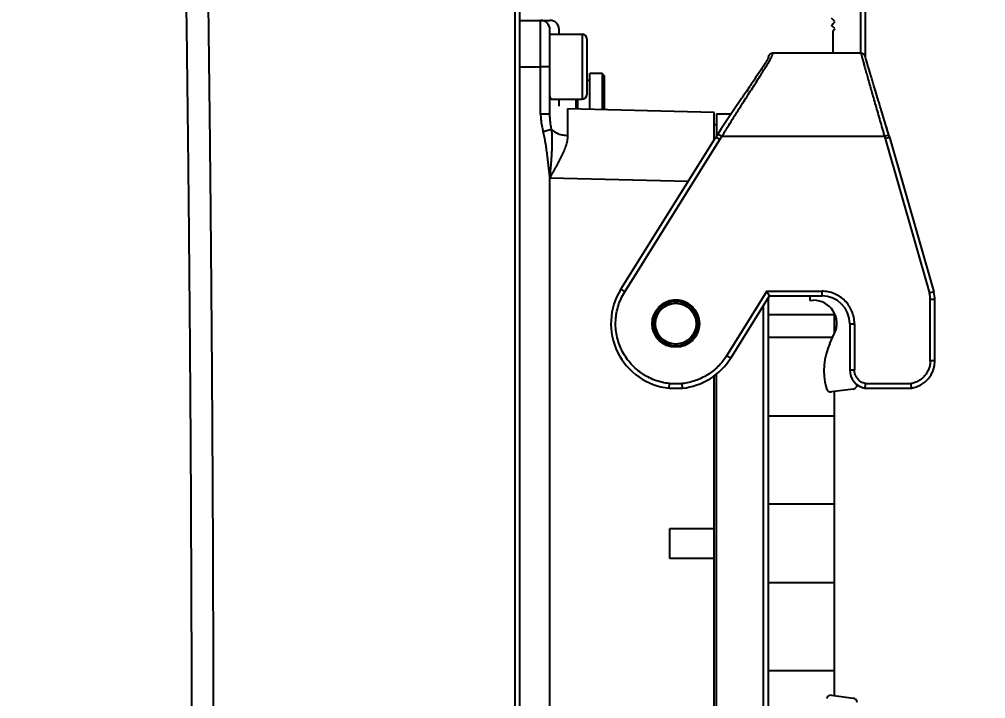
# Model space of a CAD drawing. Header units: millimetres. Extents: x 4086 to 8300, y 123 to 1549.
# Drawn here: x 7043.86 to 7069.96, y 664.33 to 682.67 of the extents above; entities that cross this region are included whole.
import ezdxf

# ---------------------------------------------------------------- set-up
doc = ezdxf.new("R2010")
doc.units = ezdxf.units.MM
doc.layers.add('外形图', color=7, linetype='Continuous')
doc.layers.add('尺寸标注', color=7, linetype='Continuous')
doc.styles.add('思源黑', font='SourceHanSansCN-Normal.ttf')
doc.dimstyles.new('尺寸标注_1_4比例', dxfattribs={"dimtxt": 7, "dimasz": 6, "dimexe": 2, "dimexo": 1.5, "dimgap": 1, "dimtad": 1, "dimdec": 1, "dimlfac": 4, "dimdsep": 46, "dimtxsty": '思源黑', "dimcen": 0.09, "dimadec": 0, "dimazin": 0, "dimtp": 0.01, "dimtm": 0.01, "dimtfac": 1, "dimtdec": 1, "dimtofl": 0, "dimtmove": 0, "dimatfit": 3, "dimfxl": 1, "dimtolj": 1, "dimarcsym": 0})

# ---------------------------------------------------------------- blocks, each defined once
blk = doc.blocks.new('*D773')
at = {"layer": 'Defpoints', "color": 0}
for p in [(7020.362, 711.013), (7034.112, 711.013), (7034.112, 684.456)]:
    blk.add_point(p, dxfattribs=at)
at = {"layer": '尺寸标注', "color": 0, "lineweight": -2}
for p, q in [((7020.362, 709.513), (7020.362, 682.456)), ((7034.112, 709.513), (7034.112, 682.456)), ((7014.362, 684.456), (6988.91, 684.456)), ((7040.112, 684.456), (7046.112, 684.456))]:
    blk.add_line(p, q, dxfattribs=at)
at = {"layer": '尺寸标注', "color": 0}
for points in [[(7014.362, 683.456), (7014.362, 685.456), (7020.362, 684.456)], [(7040.112, 685.456), (7040.112, 683.456), (7034.112, 684.456)]]:
    blk.add_solid(points, dxfattribs=at)
at = {"layer": '尺寸标注', "color": 0, "insert": (6994.768, 689.018), "char_height": 7, "attachment_point": 5, "style": '思源黑'}
blk.add_mtext('\\A1;55', dxfattribs=at)
blk = doc.blocks.new('*D777')
at = {"layer": 'Defpoints', "color": 0}
for p in [(7031.612, 736.013), (7057.329, 648.513), (7087.573, 648.513)]:
    blk.add_point(p, dxfattribs=at)
at = {"layer": '尺寸标注', "color": 0, "lineweight": -2}
for p, q in [((7033.112, 736.013), (7089.573, 736.013)), ((7087.573, 730.013), (7087.573, 654.513)), ((7058.829, 648.513), (7089.573, 648.513))]:
    blk.add_line(p, q, dxfattribs=at)
at = {"layer": '尺寸标注', "color": 0}
for points in [[(7088.573, 730.013), (7086.573, 730.013), (7087.573, 736.013)], [(7086.573, 654.513), (7088.573, 654.513), (7087.573, 648.513)]]:
    blk.add_solid(points, dxfattribs=at)
at = {"layer": '尺寸标注', "color": 0, "insert": (7082.944, 692.263), "char_height": 7, "attachment_point": 5, "rotation": 90, "style": '思源黑'}
blk.add_mtext('\\A1;350', dxfattribs=at)
blk = doc.blocks.new('*D778')
at = {"layer": 'Defpoints', "color": 0}
for p in [(7016.632, 843.388), (7057.329, 648.513), (7111.22, 648.513)]:
    blk.add_point(p, dxfattribs=at)
at = {"layer": '尺寸标注', "color": 0, "lineweight": -2}
for p, q in [((7018.132, 843.388), (7113.22, 843.388)), ((7111.22, 837.388), (7111.22, 654.513)), ((7058.829, 648.513), (7113.22, 648.513))]:
    blk.add_line(p, q, dxfattribs=at)
at = {"layer": '尺寸标注', "color": 0}
for points in [[(7112.22, 837.388), (7110.22, 837.388), (7111.22, 843.388)], [(7110.22, 654.513), (7112.22, 654.513), (7111.22, 648.513)]]:
    blk.add_solid(points, dxfattribs=at)
at = {"layer": '尺寸标注', "color": 0, "insert": (7106.596, 745.95), "char_height": 7, "attachment_point": 5, "rotation": 90, "style": '思源黑'}
blk.add_mtext('\\A1;779.5', dxfattribs=at)

msp = doc.modelspace()

# ---------------------------------------------------------------- linework, layer by layer
at = {"layer": '外形图'}
for p, q in [((7057.2393, 688.8323), (7057.2393, 648.6419)), ((7057.3621, 688.7073), (7057.3621, 648.6378)), ((7066.7101, 681.6518), (7066.7101, 684.4516)), ((7066.5851, 681.7503), (7066.5851, 684.0443)), ((7057.3621, 682.6378), (7058.1871, 682.6378)), ((7057.9371, 681.3876), (7057.9371, 682.6378)), ((7065.8851, 682.6074), (7065.7892, 682.6955)), ((7065.7892, 682.503), (7065.8851, 682.6074)), ((7058.1871, 680.1052), (7058.1871, 682.3878)), ((7058.4371, 682.2628), (7058.4371, 682.3878)), ((7065.8851, 682.4149), (7065.7892, 682.503)), ((7065.8351, 682.3605), (7065.8851, 682.4149)), ((7065.8351, 681.7503), (7065.8351, 682.3605)), ((7058.1871, 682.2628), (7059.0621, 682.2628)), ((7059.0621, 682.2628), (7059.0621, 680.5128)), ((7059.1871, 682.1378), (7059.1871, 680.6378)), ((7064.0291, 681.5232), (7064.0221, 681.5114)), ((7064.0356, 681.5342), (7064.0291, 681.5232)), ((7064.0415, 681.5445), (7064.0356, 681.5342)), ((7064.0846, 681.6387), (7064.0845, 681.6381)), ((7064.0847, 681.6392), (7064.0846, 681.6387)), ((7064.0848, 681.6396), (7064.0847, 681.6392)), ((7064.0849, 681.64), (7064.0848, 681.6396)), ((7064.085, 681.6405), (7064.0849, 681.64)), ((7064.0851, 681.6413), (7064.085, 681.6409)), ((7064.085, 681.6409), (7064.085, 681.6405)), ((7064.0857, 681.6444), (7064.0851, 681.6413)), ((7064.0859, 681.6457), (7064.0857, 681.6444)), ((7064.0861, 681.6467), (7064.0859, 681.6457)), ((7064.0863, 681.6478), (7064.0861, 681.6467)), ((7064.0865, 681.649), (7064.0863, 681.6478)), ((7064.1851, 681.7479), (7064.1853, 681.7479)), ((7066.586, 681.7503), (7064.2098, 681.7503)), ((7066.7106, 681.6501), (7066.7096, 681.6531)), ((7066.7115, 681.647), (7066.7106, 681.6501)), ((7066.7125, 681.6435), (7066.7115, 681.647)), ((7066.7144, 681.6371), (7066.7125, 681.6435)), ((7066.7255, 681.5978), (7066.7144, 681.6371)), ((7066.7404, 681.5462), (7066.7255, 681.5978)), ((7066.7576, 681.4875), (7066.7404, 681.5462)), ((7058.1871, 681.3878), (7057.9371, 681.3876)), ((7057.9371, 680.1056), (7057.9371, 681.387)), ((7063.8809, 681.2918), (7063.8415, 681.233)), ((7063.9098, 681.3354), (7063.8809, 681.2918)), ((7063.9364, 681.3759), (7063.9098, 681.3354)), ((7063.9548, 681.4042), (7063.9364, 681.3759)), ((7063.9718, 681.4306), (7063.9548, 681.4042)), ((7063.9874, 681.4553), (7063.9718, 681.4306)), ((7063.9971, 681.4707), (7063.9874, 681.4553)), ((7064.0061, 681.4852), (7063.9971, 681.4707)), ((7064.0144, 681.4987), (7064.0061, 681.4852)), ((7064.0221, 681.5114), (7064.0144, 681.4987)), ((7066.7872, 681.3877), (7066.7576, 681.4875)), ((7066.7934, 681.367), (7066.7872, 681.3877)), ((7066.8241, 681.264), (7066.8168, 681.2883)), ((7059.2671, 681.0128), (7059.1871, 681.0128)), ((7059.5996, 681.2003), (7059.2671, 681.2003)), ((7059.2671, 680.2382), (7059.2671, 681.2003)), ((7059.6496, 681.1503), (7059.5996, 681.2003)), ((7059.5996, 681.2003), (7059.5996, 680.2295)), ((7059.6496, 681.1503), (7059.6496, 680.2282)), ((7063.7029, 681.0284), (7063.6146, 680.8984)), ((7063.7986, 681.1693), (7063.7525, 681.1013)), ((7063.8415, 681.233), (7063.7986, 681.1693)), ((7066.8846, 681.0604), (7066.8717, 681.1039)), ((7063.5795, 680.8466), (7063.4945, 680.7216)), ((7063.603, 680.8813), (7063.5795, 680.8466)), ((7063.6146, 680.8984), (7063.603, 680.8813)), ((7066.9306, 680.9059), (7066.921, 680.9381)), ((7066.9403, 680.8731), (7066.9306, 680.9059)), ((7066.9813, 680.7361), (7066.9403, 680.8731)), ((7058.2257, 680.5128), (7059.0621, 680.5128)), ((7058.4371, 680.3208), (7058.4371, 680.5128)), ((7058.8846, 680.5128), (7058.8846, 680.2482)), ((7058.9346, 680.5128), (7058.9346, 680.2469)), ((7067.0193, 680.6095), (7066.9813, 680.7361)), ((7067.065, 680.4583), (7067.0193, 680.6095)), ((7062.6246, 680.1503), (7058.674, 680.2538)), ((7063.193, 680.2792), (7063.1033, 680.1458)), ((7063.3085, 680.4492), (7063.193, 680.2792)), ((7067.0768, 680.4196), (7067.065, 680.4583)), ((7067.0886, 680.3804), (7067.0768, 680.4196)), ((7067.1006, 680.341), (7067.0886, 680.3804)), ((7067.1127, 680.3011), (7067.1006, 680.341)), ((7058.1871, 680.1056), (7057.9371, 680.1056)), ((7062.6246, 679.413), (7062.6246, 680.1503)), ((7062.6871, 680.1128), (7063.0812, 680.1128)), ((7062.6871, 680.1128), (7062.6871, 679.5122)), ((7063.0124, 680.0094), (7062.9209, 679.8709)), ((7063.1033, 680.1458), (7063.0124, 680.0094)), ((7067.2202, 679.9471), (7067.2072, 679.9899)), ((7058.0068, 679.6365), (7058.2335, 679.7007)), ((7062.6246, 679.8253), (7062.6871, 679.8253)), ((7062.8142, 679.7079), (7062.6712, 679.4877)), ((7062.9209, 679.8709), (7062.8142, 679.7079)), ((7067.2332, 679.9042), (7067.2202, 679.9471)), ((7067.2463, 679.8611), (7067.2332, 679.9042)), ((7067.2725, 679.7746), (7067.2463, 679.8611)), ((7067.3516, 679.5118), (7067.2725, 679.7746)), ((7060.103, 675.3777), (7062.6712, 679.4876)), ((7062.7772, 679.4214), (7062.6712, 679.4877)), ((7062.8283, 679.5003), (7062.7234, 679.5683)), ((7062.7772, 679.4214), (7062.8283, 679.5003)), ((7067.2246, 679.5003), (7062.8283, 679.5003)), ((7067.3443, 679.5362), (7067.2246, 679.5003)), ((7067.2246, 679.5003), (7067.2391, 679.4517)), ((7067.2391, 679.4517), (7067.3589, 679.4876)), ((7067.2391, 679.4517), (7068.4379, 675.2712)), ((7067.3516, 679.5118), (7067.3443, 679.5362)), ((7067.3455, 679.532), (7067.3493, 679.5195)), ((7067.3493, 679.5195), (7067.3516, 679.5118)), ((7067.3589, 679.4876), (7067.3516, 679.5118)), ((7067.3516, 679.5118), (7067.3542, 679.5033)), ((7067.3542, 679.5033), (7067.3589, 679.4876)), ((7067.3589, 679.4876), (7068.558, 675.3057)), ((7060.209, 675.3114), (7062.7772, 679.4214)), ((7058.1869, 678.3922), (7061.9251, 678.2937)), ((7060.103, 675.3777), (7060.209, 675.3114)), ((7064.05, 675.3253), (7062.9652, 673.5892)), ((7064.05, 675.3253), (7065.5371, 675.3253)), ((7064.1193, 675.2003), (7064.05, 675.3253)), ((7065.5371, 675.2003), (7065.5371, 675.3253)), ((7068.558, 675.3057), (7068.4379, 675.2712)), ((7063.0712, 673.5229), (7064.1193, 675.2003)), ((7064.0871, 675.1487), (7064.0871, 661.8769)), ((7064.1193, 675.2003), (7065.5371, 675.2003)), ((7065.2112, 675.2002), (7065.2113, 675.0805)), ((7065.2113, 675.0805), (7065.3113, 675.0807)), ((7068.5871, 675.099), (7068.4621, 675.099)), ((7068.4621, 673.4503), (7068.4621, 675.099)), ((7068.5871, 673.4503), (7068.5871, 675.099)), ((7063.9602, 662.0799), (7063.9602, 674.9457)), ((7064.0871, 674.7003), (7065.8746, 674.7003)), ((7065.8746, 674.1828), (7065.8746, 674.7277)), ((7066.2871, 674.4503), (7066.4121, 674.4503)), ((7066.2871, 674.4503), (7066.2871, 673.2003)), ((7066.4121, 674.4503), (7066.4121, 673.2003)), ((7065.8246, 674.0753), (7064.0871, 674.0753)), ((7065.7518, 673.9187), (7065.879, 674.1923)), ((7063.0712, 673.5229), (7062.9652, 673.5892)), ((7068.5871, 673.4503), (7068.4621, 673.4503)), ((7066.2871, 673.2003), (7066.4121, 673.2003)), ((7062.6246, 663.9839), (7062.6246, 673.0417)), ((7062.6871, 663.9357), (7062.6871, 673.0899)), ((7061.4095, 672.7093), (7061.416, 672.8343)), ((7061.4095, 672.7093), (7061.7646, 672.7093)), ((7061.416, 672.8343), (7061.7581, 672.8344)), ((7061.7646, 672.7093), (7061.7581, 672.8343)), ((7065.6491, 672.7261), (7065.6565, 672.6988)), ((7066.3811, 672.6865), (7065.7939, 672.6074)), ((7066.6925, 672.7093), (7067.9531, 672.7093)), ((7066.7053, 672.8343), (7067.9429, 672.8343)), ((7065.8746, 664.4073), (7065.8746, 672.6183)), ((7065.8746, 671.9503), (7064.0871, 671.9503)), ((7065.8746, 669.5753), (7064.0871, 669.5753)), ((7061.4246, 668.9191), (7062.6246, 668.9191)), ((7061.4246, 668.1066), (7061.4246, 668.9191)), ((7062.6246, 668.1066), (7061.4246, 668.1066)), ((7065.8746, 667.4503), (7064.0871, 667.4503)), ((7065.8746, 665.0753), (7064.0871, 665.0753)), ((7065.7939, 664.4182), (7066.3811, 664.3391))]:
    msp.add_line(p, q, dxfattribs=at)
for points in [[(7064.0845, 681.6381), (7064.0843, 681.6375), (7064.0843, 681.6372), (7064.0842, 681.6368), (7064.0841, 681.6364), (7064.084, 681.636), (7064.0839, 681.6355), (7064.0837, 681.635), (7064.0836, 681.6345), (7064.0834, 681.6339), (7064.0833, 681.6333), (7064.0831, 681.6327), (7064.0829, 681.632), (7064.0827, 681.6313), (7064.0825, 681.6305), (7064.0822, 681.6297), (7064.0819, 681.6288), (7064.0816, 681.6279), (7064.0813, 681.6269), (7064.081, 681.6259), (7064.0806, 681.6248), (7064.0802, 681.6236), (7064.0797, 681.6223), (7064.0792, 681.621), (7064.0787, 681.6195), (7064.0781, 681.618), (7064.0774, 681.6163), (7064.0766, 681.6144), (7064.0758, 681.6123), (7064.0748, 681.6099), (7064.0737, 681.6073), (7064.0724, 681.6044), (7064.071, 681.6012), (7064.0695, 681.598), (7064.0679, 681.5946), (7064.0662, 681.591), (7064.0644, 681.5873), (7064.0624, 681.5834), (7064.0604, 681.5793), (7064.0583, 681.5752), (7064.0561, 681.571), (7064.0538, 681.5668), (7064.0516, 681.5626), (7064.0492, 681.5583), (7064.0468, 681.5539), (7064.0442, 681.5493), (7064.0415, 681.5445)], [(7064.2095, 681.7503), (7064.208, 681.7503), (7064.2055, 681.7502), (7064.203, 681.7501), (7064.2004, 681.75), (7064.1979, 681.7498), (7064.1953, 681.7495), (7064.1927, 681.7492), (7064.1902, 681.7488), (7064.1877, 681.7484), (7064.1851, 681.7479), (7064.1826, 681.7474), (7064.1801, 681.7468), (7064.1776, 681.7462), (7064.1752, 681.7455), (7064.1728, 681.7448), (7064.1704, 681.744), (7064.168, 681.7432), (7064.1656, 681.7424), (7064.1633, 681.7415), (7064.161, 681.7405), (7064.1587, 681.7395), (7064.1563, 681.7384), (7064.154, 681.7373), (7064.1517, 681.7361), (7064.1495, 681.7349), (7064.1472, 681.7337), (7064.145, 681.7323), (7064.1428, 681.731), (7064.1406, 681.7296), (7064.1385, 681.7282), (7064.1364, 681.7267), (7064.1343, 681.7252), (7064.1323, 681.7236), (7064.1304, 681.7221), (7064.1284, 681.7205), (7064.1266, 681.7189), (7064.1248, 681.7173), (7064.123, 681.7156), (7064.1214, 681.714), (7064.1197, 681.7123), (7064.1181, 681.7106), (7064.1165, 681.7089), (7064.115, 681.7071), (7064.1135, 681.7054), (7064.112, 681.7036), (7064.1106, 681.7018), (7064.1092, 681.7), (7064.1079, 681.6982), (7064.1067, 681.6965), (7064.1055, 681.6947), (7064.1044, 681.693), (7064.1033, 681.6913), (7064.1023, 681.6896), (7064.1013, 681.688), (7064.1004, 681.6865), (7064.0996, 681.6849), (7064.0988, 681.6835), (7064.098, 681.6821), (7064.0974, 681.6807), (7064.0967, 681.6794), (7064.0961, 681.6781), (7064.0955, 681.6769), (7064.095, 681.6757), (7064.0945, 681.6746), (7064.0941, 681.6735), (7064.0936, 681.6724), (7064.0932, 681.6714), (7064.0928, 681.6704), (7064.0924, 681.6694), (7064.0921, 681.6685), (7064.0917, 681.6675), (7064.0914, 681.6666), (7064.0911, 681.6657), (7064.0908, 681.6649), (7064.0905, 681.664), (7064.0902, 681.6632), (7064.09, 681.6624), (7064.0897, 681.6616), (7064.0895, 681.6608), (7064.0892, 681.66), (7064.089, 681.6592), (7064.0888, 681.6585), (7064.0886, 681.6578), (7064.0884, 681.657), (7064.0882, 681.6563), (7064.088, 681.6556), (7064.0879, 681.6549), (7064.0877, 681.6542), (7064.0875, 681.6535), (7064.0874, 681.6528), (7064.0872, 681.6522), (7064.0871, 681.6515), (7064.0869, 681.6509), (7064.0868, 681.6502), (7064.0865, 681.649)], [(7066.7096, 681.6531), (7066.7092, 681.6545), (7066.7087, 681.6559), (7066.7083, 681.6573), (7066.7078, 681.6587), (7066.7073, 681.6601), (7066.7068, 681.6615), (7066.7063, 681.6629), (7066.7058, 681.6643), (7066.7053, 681.6656), (7066.7049, 681.6668), (7066.7044, 681.668), (7066.7039, 681.6692), (7066.7034, 681.6703), (7066.703, 681.6714), (7066.7025, 681.6725), (7066.702, 681.6736), (7066.7015, 681.6747), (7066.701, 681.6758), (7066.7005, 681.6769), (7066.7, 681.678), (7066.6995, 681.679), (7066.6989, 681.6801), (7066.6984, 681.6812), (7066.6978, 681.6822), (7066.6972, 681.6833), (7066.6966, 681.6844), (7066.696, 681.6855), (7066.6954, 681.6866), (7066.6948, 681.6877), (7066.6941, 681.6887), (7066.6935, 681.6899), (7066.6928, 681.691), (7066.692, 681.6921), (7066.6913, 681.6932), (7066.6905, 681.6944), (7066.6897, 681.6955), (7066.6889, 681.6967), (7066.6881, 681.6979), (7066.6872, 681.6991), (7066.6863, 681.7003), (7066.6853, 681.7015), (7066.6844, 681.7028), (7066.6834, 681.704), (7066.6823, 681.7053), (7066.6812, 681.7066), (7066.6801, 681.7079), (7066.6789, 681.7092), (7066.6776, 681.7106), (7066.6764, 681.7119), (7066.675, 681.7133), (7066.6738, 681.7145), (7066.6725, 681.7158), (7066.6712, 681.7169), (7066.6699, 681.7182), (7066.6684, 681.7194), (7066.667, 681.7207), (7066.6654, 681.722), (7066.6638, 681.7232), (7066.6621, 681.7245), (7066.6604, 681.7259), (7066.6585, 681.7272), (7066.6567, 681.7285), (7066.6547, 681.7298), (7066.6527, 681.7311), (7066.6506, 681.7323), (7066.6485, 681.7336), (7066.6464, 681.7348), (7066.6441, 681.736), (7066.6419, 681.7371), (7066.6396, 681.7382), (7066.6373, 681.7393), (7066.635, 681.7403), (7066.6327, 681.7413), (7066.6304, 681.7422), (7066.6281, 681.743), (7066.6258, 681.7438), (7066.6234, 681.7446), (7066.621, 681.7453), (7066.6186, 681.746), (7066.6162, 681.7466), (7066.6137, 681.7472), (7066.6112, 681.7477), (7066.6087, 681.7482), (7066.6061, 681.7487), (7066.6036, 681.7491), (7066.601, 681.7494), (7066.5984, 681.7497), (7066.5958, 681.7499), (7066.5932, 681.7501), (7066.5907, 681.7502), (7066.5881, 681.7503), (7066.586, 681.7503)], [(7066.8098, 681.3117), (7066.7966, 681.3563), (7066.7934, 681.367)], [(7066.8168, 681.2883), (7066.8133, 681.3001), (7066.8098, 681.3117)], [(7066.8392, 681.2132), (7066.8353, 681.2262), (7066.8315, 681.239), (7066.8241, 681.264)], [(7063.7525, 681.1013), (7063.7232, 681.0582), (7063.7029, 681.0284)], [(7066.8717, 681.1039), (7066.8675, 681.1181), (7066.8633, 681.1321), (7066.8592, 681.146), (7066.8551, 681.1598), (7066.851, 681.1734), (7066.847, 681.1868), (7066.8392, 681.2132)], [(7066.921, 680.9381), (7066.9116, 680.9696), (7066.907, 680.9851), (7066.9024, 681.0005), (7066.8979, 681.0157), (7066.8934, 681.0307), (7066.889, 681.0456), (7066.8846, 681.0604)], [(7063.4945, 680.7216), (7063.4175, 680.6086), (7063.4043, 680.5893), (7063.3909, 680.5699), (7063.3775, 680.5502), (7063.3639, 680.5303), (7063.3085, 680.4492)], [(7067.1624, 680.1375), (7067.1373, 680.22), (7067.1311, 680.2405), (7067.125, 680.2608), (7067.1188, 680.281), (7067.1127, 680.3011)], [(7067.1879, 680.0535), (7067.1815, 680.0746), (7067.1751, 680.0956), (7067.1688, 680.1166), (7067.1624, 680.1375)], [(7067.2072, 679.9899), (7067.2008, 680.0111), (7067.1879, 680.0535)]]:
    msp.add_lwpolyline(points, dxfattribs=at)
for radius in [0.6375, 0.6, 0.55]:
    msp.add_circle((7061.5871, 674.4503), radius, dxfattribs=at)
for centre, radius, start, end in [((7057.9371, 682.3878), 0.25, 0, 90), ((7058.1871, 682.3878), 0.25, 0, 90), ((7059.0621, 682.1378), 0.125, 0, 90), ((7064.2111, 681.6227), 0.128, 118.25182, 123.65953), ((7064.2107, 681.6234), 0.1272, 117.84678, 118.2471), ((7064.2099, 681.625), 0.1254, 112.50685, 117.85413), ((7064.2097, 681.624), 0.1264, 95.73001, 101.1096), ((7064.2096, 681.6243), 0.126, 95.53486, 95.72875), ((7064.2095, 681.6256), 0.1247, 90.02382, 95.54071), ((7059.0621, 680.6378), 0.125, 270, 0), ((6841.955, 611.6417), 235.3933, 16.775293, 16.931073), ((7061.5871, 674.4503), 1.75, 148, 264.17782), ((7067.8371, 675.099), 0.625, 0, 16), ((7067.8371, 675.099), 0.75, 0, 16), ((7065.3122, 674.4557), 0.625, 335.07622, 90.07622), ((7065.5371, 674.4503), 0.75, 0, 90), ((7061.5803, 674.4271), 0.6608, 58.55987, 58.84154), ((7067.3389, 673.1813), 1.75, 155.07622, 195.07622), ((7061.5871, 674.4503), 1.75, 275.82223, 328), ((7067.8371, 673.4503), 0.75, 278.89865, 0), ((7066.7871, 673.2003), 0.5, 180, 259.09593), ((7065.7772, 672.7313), 0.125, 195.07622, 277.67622), ((7066.3644, 672.8104), 0.125, 277.67622, 354.74987), ((7075.5038, 671.8705), 8.8512, 173.74841, 174.56181), ((7050.4859, 671.3508), 17.5199, 4.44722, 4.85737), ((7065.7772, 664.2943), 0.125, 82.32378, 164.92378), ((7066.3644, 664.2152), 0.125, 5.25008, 82.32378)]:
    msp.add_arc(centre, radius, start, end, dxfattribs=at)
for points, knots in [([(7048.4818, 653.2583), (7048.4864, 653.9252), (7048.4957, 655.2588), (7048.5054, 656.9259), (7048.511, 658.2595), (7048.514, 659.2597), (7048.516, 660.26), (7048.5171, 661.2602), (7048.5174, 662.2604), (7048.5166, 663.5939), (7048.5127, 665.9276), (7048.5002, 669.2613), (7048.4796, 672.5949), (7048.4583, 675.2616), (7048.44, 677.2616), (7048.4227, 678.9281), (7048.4076, 680.2613), (7048.3955, 681.2612), (7048.3827, 682.261), (7048.3692, 683.2608), (7048.3554, 684.2606), (7048.346, 684.9271), (7048.3412, 685.2603)], [0, 0, 0, 0, 0.0625123, 0.1250216, 0.1562757, 0.1875298, 0.2187838, 0.2500374, 0.2812907, 0.3125437, 0.3750487, 0.5000539, 0.6250523, 0.6875489, 0.7500436, 0.8125364, 0.843782, 0.8750272, 0.9062718, 0.9375157, 0.9687584, 1, 1, 1, 1]), ([(7049.0642, 653.2484), (7049.0666, 653.5819), (7049.0701, 654.0822), (7049.0748, 654.7492), (7049.0784, 655.2494), (7049.0819, 655.7496), (7049.0852, 656.2498), (7049.0881, 656.75), (7049.0916, 657.417), (7049.0953, 658.2507), (7049.0987, 659.2511), (7049.1011, 660.2515), (7049.103, 661.5854), (7049.1033, 663.2527), (7049.1006, 665.2535), (7049.0952, 667.2542), (7049.0846, 669.9216), (7049.069, 672.589), (7049.0487, 675.2563), (7049.031, 677.2566), (7049.0144, 678.9235), (7048.9997, 680.257), (7048.988, 681.2571), (7048.9756, 682.2571), (7048.9624, 683.2571), (7048.949, 684.2571), (7048.9398, 684.9237), (7048.9351, 685.257)], [0, 0, 0, 0, 0.0312569, 0.0468849, 0.0625125, 0.0781399, 0.0937672, 0.1093945, 0.1250218, 0.1562761, 0.1875303, 0.2187843, 0.250038, 0.3125444, 0.3750495, 0.437553, 0.5000549, 0.6250533, 0.6875498, 0.7500444, 0.8125371, 0.8437827, 0.8750277, 0.9062722, 0.937516, 0.9687586, 1, 1, 1, 1]), ([(7062.8283, 679.5003), (7062.8492, 679.5346), (7062.8911, 679.6031), (7062.9751, 679.7395), (7063.0801, 679.9084), (7063.2059, 680.1083), (7063.3303, 680.3038), (7063.4525, 680.4937), (7063.5707, 680.6769), (7063.6835, 680.8522), (7063.7897, 681.0178), (7063.8737, 681.1488), (7063.9365, 681.2473), (7063.9799, 681.3158), (7064.0203, 681.3803), (7064.0577, 681.4406), (7064.0915, 681.4963), (7064.1214, 681.5472), (7064.147, 681.5929), (7064.165, 681.6278), (7064.1769, 681.653), (7064.1843, 681.6696), (7064.1906, 681.6847), (7064.1958, 681.6982), (7064.2, 681.7103), (7064.2033, 681.7207), (7064.2058, 681.7296), (7064.2074, 681.736), (7064.2083, 681.7403), (7064.2088, 681.7429), (7064.2092, 681.7451), (7064.2094, 681.7469), (7064.2096, 681.7483), (7064.2097, 681.7493), (7064.2097, 681.7498), (7064.2097, 681.7501), (7064.2096, 681.7503), (7064.2096, 681.7503)], [0, 0, 0, 0, 0.0456125, 0.0911563, 0.1817622, 0.2712706, 0.3591253, 0.4447419, 0.5274702, 0.6065751, 0.6812669, 0.7506883, 0.7831081, 0.8138222, 0.8426898, 0.8695607, 0.8942686, 0.9166388, 0.9364928, 0.953673, 0.9612335, 0.9681039, 0.9742855, 0.97978, 0.9845929, 0.9887328, 0.99221, 0.9950341, 0.9962041, 0.9972142, 0.9980657, 0.9987602, 0.9992986, 0.9996817, 0.9998155, 0.9999115, 1, 1, 1, 1]), ([(7066.5859, 681.7503), (7066.586, 681.7503), (7066.5863, 681.75), (7066.5867, 681.7495), (7066.5872, 681.7485), (7066.588, 681.7466), (7066.5892, 681.7434), (7066.5907, 681.7384), (7066.5926, 681.732), (7066.5947, 681.7242), (7066.5972, 681.7151), (7066.6001, 681.7045), (7066.6033, 681.6926), (7066.6069, 681.6794), (7066.6108, 681.6648), (7066.6169, 681.6426), (7066.6253, 681.6116), (7066.6367, 681.5706), (7066.6495, 681.5245), (7066.6639, 681.4735), (7066.6796, 681.4177), (7066.6966, 681.3574), (7066.7148, 681.2926), (7066.7414, 681.1979), (7066.7773, 681.0699), (7066.8234, 680.9057), (7066.8734, 680.7288), (7066.9269, 680.541), (7066.9833, 680.3439), (7067.0419, 680.1396), (7067.1022, 679.9296), (7067.153, 679.752), (7067.1939, 679.6085), (7067.2143, 679.5364), (7067.2246, 679.5003)], [0, 0, 0, 0, 0.0001786, 0.0004786, 0.0009197, 0.0015077, 0.0031321, 0.0053612, 0.0081984, 0.0116458, 0.0157036, 0.0203702, 0.0256432, 0.0315193, 0.0379949, 0.0450653, 0.0609702, 0.0791899, 0.0996699, 0.1223423, 0.1471349, 0.1739711, 0.2027713, 0.2334536, 0.3001215, 0.3732586, 0.4521098, 0.5358862, 0.6237735, 0.7149507, 0.8085954, 0.9038858, 0.9518914, 1, 1, 1, 1]), ([(7057.3621, 681.3866), (7057.41, 681.3867), (7057.5058, 681.3868), (7057.6975, 681.3871), (7057.8412, 681.3871), (7057.9371, 681.387)], [0, 0, 0, 0, 0.25, 0.5, 1, 1, 1, 1]), ([(7058.1871, 680.6008), (7058.1871, 680.594), (7058.1878, 680.5811), (7058.1911, 680.5632), (7058.1959, 680.548), (7058.2016, 680.5355), (7058.2079, 680.5257), (7058.2134, 680.5195), (7058.2177, 680.516), (7058.2205, 680.5142), (7058.2231, 680.5131), (7058.2249, 680.5128), (7058.2257, 680.5128)], [0, 0, 0, 0, 0.201865, 0.3803654, 0.5367724, 0.6718272, 0.7857173, 0.8781858, 0.9163477, 0.9491489, 0.976828, 1, 1, 1, 1]), ([(7058.6746, 679.524), (7058.6744, 679.5779), (7058.674, 679.6567), (7058.6736, 679.7588), (7058.6734, 679.8288), (7058.6732, 679.8941), (7058.673, 679.9545), (7058.6729, 680.0097), (7058.6728, 680.0596), (7058.6728, 680.104), (7058.6728, 680.1375), (7058.6729, 680.1614), (7058.6729, 680.1772), (7058.673, 680.1915), (7058.673, 680.2044), (7058.6731, 680.2157), (7058.6732, 680.2256), (7058.6733, 680.2329), (7058.6734, 680.238), (7058.6734, 680.2413), (7058.6735, 680.2442), (7058.6735, 680.2467), (7058.6736, 680.2488), (7058.6737, 680.2505), (7058.6737, 680.2517), (7058.6738, 680.2525), (7058.6738, 680.2529), (7058.6738, 680.2533), (7058.6739, 680.2535), (7058.6739, 680.2537), (7058.674, 680.2538), (7058.674, 680.2538)], [0, 0, 0, 0, 0.2215768, 0.3237541, 0.41979, 0.5093836, 0.5922344, 0.6680418, 0.7365052, 0.7973555, 0.8504504, 0.8740549, 0.8956792, 0.9153092, 0.9329312, 0.9485314, 0.9620959, 0.9736111, 0.9785958, 0.9830631, 0.9870113, 0.9904385, 0.9933433, 0.995724, 0.9975792, 0.9983093, 0.9989077, 0.9993743, 0.9997096, 0.999915, 1, 1, 1, 1]), ([(7057.9371, 680.1056), (7057.9371, 680.0658), (7057.9403, 679.9865), (7057.9543, 679.8684), (7057.9764, 679.7516), (7057.9959, 679.6747), (7058.0068, 679.6365)], [0, 0, 0, 0, 0.2506195, 0.5000592, 0.7495621, 1, 1, 1, 1]), ([(7058.2335, 679.7007), (7058.2194, 679.7686), (7058.2019, 679.8701), (7058.1893, 680.0055), (7058.1871, 680.0722), (7058.1871, 680.1052)], [0, 0, 0, 0, 0.509829, 0.7568095, 1, 1, 1, 1]), ([(7058.1871, 678.3914), (7058.1924, 678.4465), (7058.2002, 678.5291), (7058.2101, 678.6393), (7058.2196, 678.7494), (7058.2284, 678.8594), (7058.2362, 678.9694), (7058.2414, 679.0518), (7058.2458, 679.1341), (7058.2493, 679.2163), (7058.2516, 679.2982), (7058.2526, 679.3799), (7058.2519, 679.4613), (7058.2495, 679.5287), (7058.2463, 679.5823), (7058.2422, 679.6352), (7058.2376, 679.6747), (7058.2336, 679.7007)], [0, 0, 0, 0, 0.1264554, 0.1896531, 0.2528153, 0.3789954, 0.4419871, 0.5048867, 0.5676702, 0.6303131, 0.6927906, 0.7550632, 0.8170609, 0.878676, 0.90929, 0.9397373, 1, 1, 1, 1]), ([(7058.6746, 679.524), (7058.6535, 679.5243), (7058.6106, 679.5267), (7058.5463, 679.5353), (7058.4823, 679.5496), (7058.4305, 679.5666), (7058.3909, 679.5831), (7058.3627, 679.5966), (7058.3361, 679.6114), (7058.3114, 679.6274), (7058.2886, 679.6445), (7058.2617, 679.6679), (7058.2439, 679.6872), (7058.2336, 679.7008)], [0, 0, 0, 0, 0.1292938, 0.2625059, 0.3970624, 0.5304267, 0.5957437, 0.6596455, 0.7217983, 0.7819219, 0.8398802, 0.8956008, 1, 1, 1, 1]), ([(7058.1869, 678.3922), (7058.1811, 678.4443), (7058.1723, 678.5225), (7058.1606, 678.6267), (7058.1518, 678.7048), (7058.1429, 678.783), (7058.1338, 678.8611), (7058.1246, 678.9391), (7058.115, 679.0172), (7058.1049, 679.0952), (7058.0942, 679.1731), (7058.0827, 679.2509), (7058.0704, 679.3285), (7058.0571, 679.4061), (7058.0426, 679.4833), (7058.0261, 679.5602), (7058.0135, 679.6112), (7058.0068, 679.6365)], [0, 0, 0, 0, 0.1249996, 0.1874995, 0.2499993, 0.3124991, 0.374999, 0.437499, 0.4999989, 0.562499, 0.6249991, 0.6874993, 0.7499994, 0.8124998, 0.8749998, 0.9375001, 1, 1, 1, 1]), ([(7058.1869, 678.3922), (7058.2153, 678.4398), (7058.2572, 678.5113), (7058.3121, 678.607), (7058.3659, 678.7024), (7058.4309, 678.8213), (7058.4924, 678.9408), (7058.5382, 679.0363), (7058.5701, 679.1073), (7058.599, 679.1781), (7058.6245, 679.2487), (7058.6458, 679.3187), (7058.6622, 679.388), (7058.6725, 679.4564), (7058.6748, 679.5017), (7058.6746, 679.524)], [0, 0, 0, 0, 0.1334034, 0.199889, 0.2661216, 0.3974703, 0.5266703, 0.5901841, 0.6527902, 0.7143276, 0.7746215, 0.8334903, 0.8907542, 0.9462723, 1, 1, 1, 1]), ([(7058.187, 658.6338), (7058.187, 661.9268), (7058.1872, 666.8665), (7058.187, 673.4526), (7058.1869, 676.7457), (7058.1869, 678.3922)], [0, 0, 0, 0, 0.5, 0.75, 1, 1, 1, 1]), ([(7061.416, 672.8343), (7061.3479, 672.8415), (7061.2125, 672.8646), (7061.0155, 672.9246), (7060.8589, 672.9948), (7060.7397, 673.0625), (7060.625, 673.1376), (7060.491, 673.2448), (7060.3477, 673.3927), (7060.2241, 673.5575), (7060.1224, 673.7366), (7060.0441, 673.9271), (7059.9904, 674.1259), (7059.9622, 674.3299), (7059.9604, 674.5016), (7059.9719, 674.6382), (7059.9921, 674.7737), (7060.0333, 674.9404), (7060.1074, 675.1325), (7060.1727, 675.2534), (7060.209, 675.3114)], [0, 0, 0, 0, 0.0624954, 0.1249917, 0.187488, 0.2187518, 0.2500154, 0.3125116, 0.3750078, 0.437504, 0.5000001, 0.5624963, 0.6249925, 0.6874886, 0.7499848, 0.7812485, 0.8125122, 0.8750086, 0.9375049, 1, 1, 1, 1]), ([(7066.4121, 674.4503), (7066.4122, 674.5075), (7066.4008, 674.6221), (7066.359, 674.7598), (7066.31, 674.8634), (7066.2511, 674.9617), (7066.1598, 675.073), (7066.0485, 675.1643), (7065.9502, 675.2232), (7065.8466, 675.2722), (7065.7089, 675.314), (7065.5942, 675.3254), (7065.5371, 675.3253)], [0, 0, 0, 0, 0.124959, 0.2499233, 0.3124802, 0.3750369, 0.5000002, 0.6249634, 0.6875201, 0.750077, 0.8750413, 1, 1, 1, 1]), ([(7061.9222, 674.9926), (7061.8981, 675.0072), (7061.848, 675.0333), (7061.7817, 675.0576), (7061.7271, 675.0718), (7061.6856, 675.0797), (7061.6436, 675.0849), (7061.5874, 675.088), (7061.5168, 675.0849), (7061.4334, 675.07), (7061.3527, 675.0442), (7061.2762, 675.008), (7061.2051, 674.9619), (7061.1407, 674.9068), (7061.0842, 674.8437), (7061.0365, 674.7737), (7060.9986, 674.698), (7060.971, 674.6179), (7060.9542, 674.5348), (7060.9505, 674.4785), (7060.9505, 674.4503)], [0, 0, 0, 0, 0.0624975, 0.1249949, 0.1562601, 0.1875249, 0.21879, 0.2500549, 0.3125503, 0.3750457, 0.4375411, 0.5000366, 0.562532, 0.6250274, 0.6875229, 0.7500183, 0.8125137, 0.8750091, 0.9375045, 1, 1, 1, 1]), ([(7061.2408, 673.9151), (7061.2188, 673.9297), (7061.1764, 673.9615), (7061.1286, 674.0073), (7061.0938, 674.0472), (7061.0617, 674.0891), (7061.0264, 674.1452), (7060.9929, 674.2173), (7060.9685, 674.2929), (7060.9538, 674.371), (7060.9505, 674.4239), (7060.9505, 674.4503)], [0, 0, 0, 0, 0.124996, 0.2499914, 0.3125177, 0.3750436, 0.500035, 0.6250262, 0.7500173, 0.8750084, 1, 1, 1, 1]), ([(7062.9652, 673.5892), (7062.9327, 673.5371), (7062.8617, 673.4366), (7062.7388, 673.299), (7062.6011, 673.1762), (7062.4505, 673.0696), (7062.2888, 672.9808), (7062.1181, 672.9109), (7061.9406, 672.8606), (7061.8192, 672.8407), (7061.7581, 672.8344)], [0, 0, 0, 0, 0.124999, 0.2499993, 0.3749999, 0.5000001, 0.6250003, 0.750001, 0.8750013, 1, 1, 1, 1]), ([(7068.4621, 673.4503), (7068.4622, 673.4139), (7068.4557, 673.3408), (7068.4271, 673.2348), (7068.3806, 673.1353), (7068.3174, 673.0455), (7068.2396, 672.968), (7068.1494, 672.9053), (7068.0497, 672.8591), (7067.9788, 672.8404), (7067.9429, 672.8343)], [0, 0, 0, 0, 0.1249963, 0.2499978, 0.3749997, 0.5, 0.6250004, 0.7500022, 0.8750038, 1, 1, 1, 1]), ([(7066.7053, 672.8343), (7066.6847, 672.8389), (7066.6442, 672.8516), (7066.5877, 672.8806), (7066.5368, 672.9187), (7066.493, 672.9647), (7066.4576, 673.0175), (7066.4316, 673.0755), (7066.4156, 673.137), (7066.412, 673.1792), (7066.4121, 673.2003)], [0, 0, 0, 0, 0.1249946, 0.2499959, 0.374999, 0.5, 0.6250011, 0.7500042, 0.8750055, 1, 1, 1, 1])]:
    msp.add_open_spline(points, degree=3, knots=knots, dxfattribs=at)

# ---------------------------------------------------------------- dimensions: what is measured, and where the dimension line sits
at = {"layer": '尺寸标注'}
for base, p1, picture, middle in [((7111.2199, 648.5128), (7016.6317, 843.3878), '*D778', (7106.5956, 745.9503)), ((7087.5734, 648.5128), (7031.6121, 736.0128), '*D777', (7082.9443, 692.2628))]:
    dim = msp.add_linear_dim(base=base, p1=p1, p2=(7057.3286, 648.5128), angle=90, dimstyle='尺寸标注_1_4比例', dxfattribs=at)
    dim.commit()
    dim.dimension.update_dxf_attribs({"geometry": picture, "text_midpoint": middle})
dim = msp.add_linear_dim(base=(7034.1121, 684.4556), p1=(7020.3621, 711.0128), p2=(7034.1121, 711.0128), dimstyle='尺寸标注_1_4比例', dxfattribs=at)
dim.commit()
dim.dimension.update_dxf_attribs({"geometry": '*D773', "text_midpoint": (6994.7679, 684.4556), "dimtype": 160})

doc.saveas('drawing.dxf')
